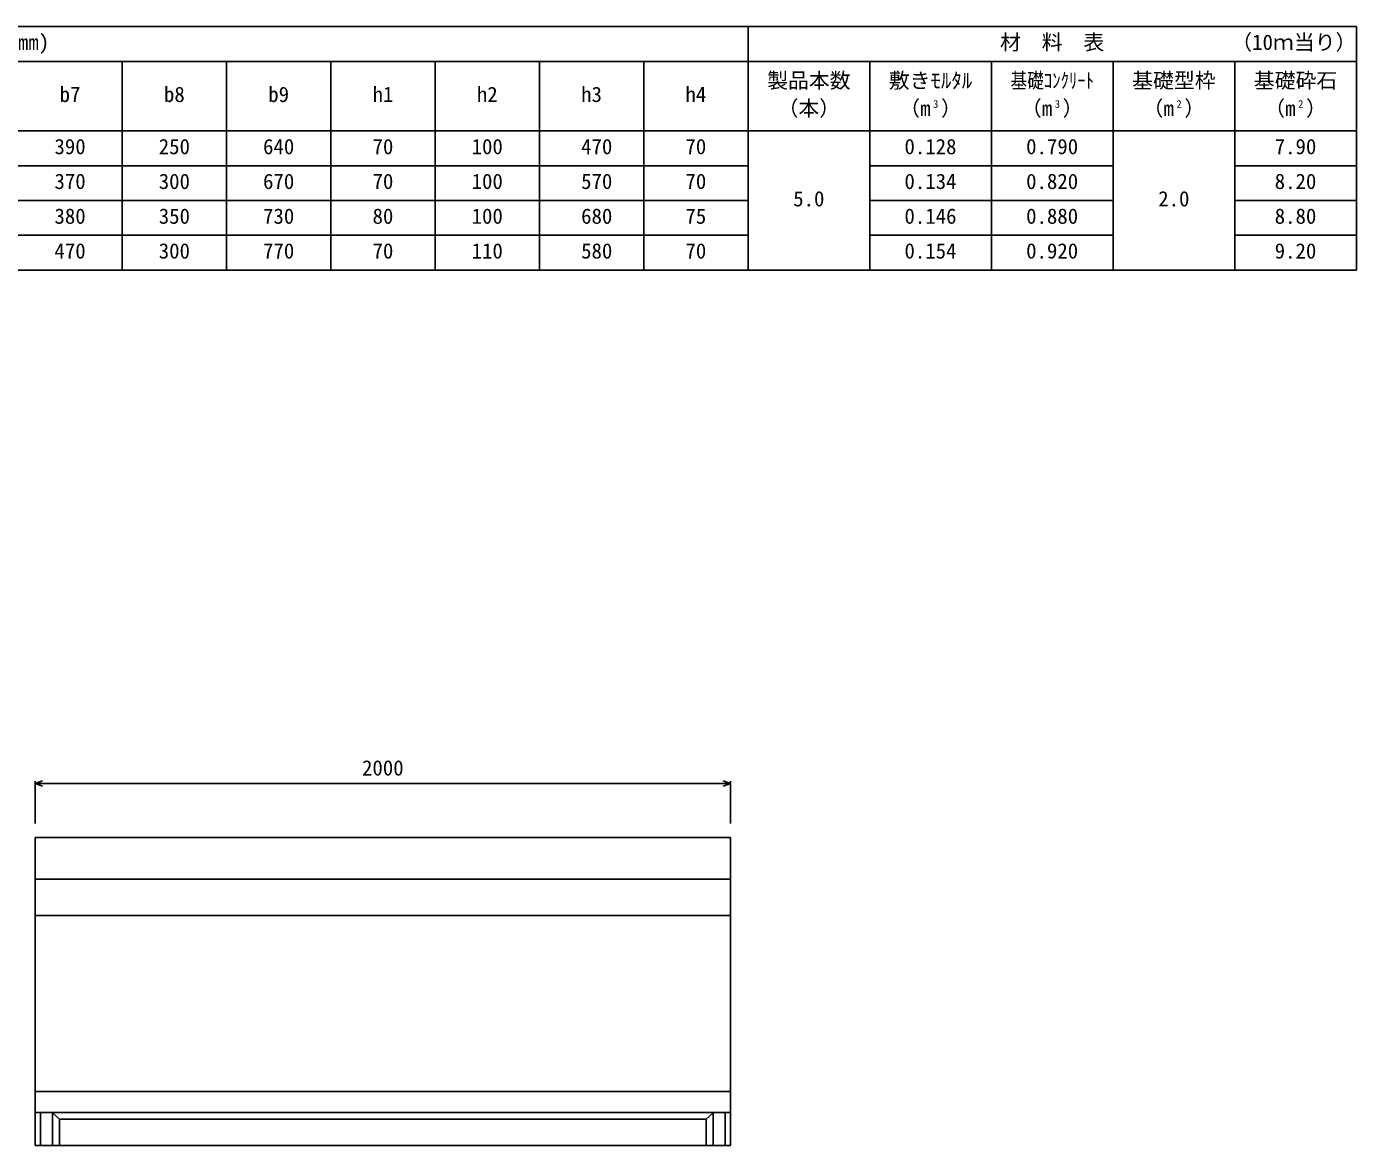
# Model space of a CAD drawing. Units: millimetres, scale not verified. Extents: x -25200 to 25200, y -8910 to 8910.
# Drawn here: x -19283 to -15457, y 814 to 4030 of the extents above; entities that cross this region are included whole.
import ezdxf
from ezdxf.enums import TextEntityAlignment as Align

# ---------------------------------------------------------------- set-up
doc = ezdxf.new("R2010")
doc.units = ezdxf.units.MM
doc.header["$LTSCALE"] = 30
for name, color, linetype, lineweight in [('0-0_DIM', 7, 'Continuous', 25), ('0-3_HYO', 3, 'Continuous', 25), ('0-4_HYO2', 4, 'Continuous', 25), ('0-5_OUTLINE', 3, 'Continuous', 25), ('0-6_TXT', 7, 'Continuous', 25)]:
    doc.layers.add(name, color=color, linetype=linetype, lineweight=lineweight)
doc.styles.add('ＭＳ ゴシック', font='')
doc.styles.get('ＭＳ ゴシック').set_extended_font_data('MS Gothic')

msp = doc.modelspace()

# ---------------------------------------------------------------- linework, layer by layer
at = {"layer": '0-0_DIM'}
for p, q in [((-19257.74, 1861.23), (-19257.74, 1738.73)), ((-17257.74, 1853.73), (-19257.74, 1853.73)), ((-17257.74, 1861.23), (-17257.74, 1738.73))]:
    msp.add_line(p, q, dxfattribs=at)
for points in [[(-19236.59, 1846.03), (-19257.74, 1853.73), (-19236.59, 1861.42)], [(-17278.88, 1861.42), (-17257.74, 1853.73), (-17278.88, 1846.03)]]:
    msp.add_lwpolyline(points, dxfattribs=at)
at = {"layer": '0-3_HYO'}
for p, q in [((-22857.46, 4029.89), (-15457.46, 4029.89)), ((-17207.46, 4029.89), (-17207.46, 3329.89)), ((-15457.46, 4029.89), (-15457.46, 3329.89)), ((-21707.46, 3929.89), (-15457.46, 3929.89)), ((-19007.46, 3929.89), (-19007.46, 3329.89)), ((-18707.46, 3929.89), (-18707.46, 3329.89)), ((-18407.46, 3929.89), (-18407.46, 3329.89)), ((-18107.46, 3929.89), (-18107.46, 3329.89)), ((-17807.46, 3929.89), (-17807.46, 3329.89)), ((-17507.46, 3929.89), (-17507.46, 3329.89)), ((-16857.46, 3929.89), (-16857.46, 3329.89)), ((-16507.46, 3929.89), (-16507.46, 3329.89)), ((-16157.46, 3929.89), (-16157.46, 3329.89)), ((-15807.46, 3929.89), (-15807.46, 3329.89)), ((-22857.46, 3729.89), (-15457.46, 3729.89)), ((-22857.46, 3329.89), (-15457.46, 3329.89))]:
    msp.add_line(p, q, dxfattribs=at)
at = {"layer": '0-4_HYO2'}
for p, q in [((-22857.46, 3629.89), (-17207.46, 3629.89)), ((-16857.46, 3629.89), (-16157.46, 3629.89)), ((-15807.46, 3629.89), (-15457.46, 3629.89)), ((-22857.46, 3529.89), (-17207.46, 3529.89)), ((-16857.46, 3529.89), (-16157.46, 3529.89)), ((-15807.46, 3529.89), (-15457.46, 3529.89)), ((-22857.46, 3429.89), (-17207.46, 3429.89)), ((-16857.46, 3429.89), (-16157.46, 3429.89)), ((-15807.46, 3429.89), (-15457.46, 3429.89))]:
    msp.add_line(p, q, dxfattribs=at)
at = {"layer": '0-5_OUTLINE'}
for p, q in [((-19257.74, 1698.73), (-19257.74, 813.73)), ((-19257.74, 1698.73), (-17257.74, 1698.73)), ((-17257.74, 1698.73), (-17257.74, 813.73)), ((-19257.74, 1578.73), (-17257.74, 1578.73)), ((-19257.74, 1474.73), (-17257.74, 1474.73)), ((-19257.74, 968.73), (-17257.74, 968.73)), ((-19257.74, 908.73), (-17257.74, 908.73)), ((-19242.74, 908.73), (-19242.74, 813.73)), ((-19242.74, 908.73), (-19207.74, 907.73)), ((-19207.74, 907.73), (-19207.74, 813.73)), ((-19207.74, 907.73), (-19187.74, 888.73)), ((-19187.74, 888.73), (-19187.74, 813.73)), ((-17307.74, 907.73), (-17327.74, 888.73)), ((-17307.74, 907.73), (-17307.74, 813.73)), ((-19257.74, 813.73), (-17257.74, 813.73))]:
    msp.add_line(p, q, dxfattribs=at)
for points in [[(-19187.74, 888.73), (-17327.74, 888.73), (-17327.74, 813.73)], [(-17307.74, 907.73), (-17272.74, 908.73), (-17272.74, 813.73)]]:
    msp.add_lwpolyline(points, dxfattribs=at)

# ---------------------------------------------------------------- texts
at = {"layer": '0-0_DIM', "style": 'ＭＳ ゴシック'}
msp.add_text('2000', height=43.99, dxfattribs=at).set_placement((-18317.74, 1863.73), align=Align.BOTTOM_LEFT)
at = {"layer": '0-6_TXT', "style": 'ＭＳ ゴシック'}
for s, height, p in [('寸法表(単位：㎜)', 43.99, (-19697.46, 3949.89)), ('材  料  表', 43.99, (-16482.46, 3949.89)), ('（', 43.99, (-15817.46, 3949.89)), ('1', 43.99, (-15757.46, 3949.89)), ('0', 43.99, (-15727.46, 3949.89)), ('ｍ', 43.99, (-15697.46, 3949.89)), ('当', 43.99, (-15637.46, 3949.89)), ('り', 43.99, (-15577.46, 3949.89)), ('）', 43.99, (-15517.46, 3949.89)), ('製品本数', 43.99, (-17152.46, 3839.89)), ('敷きﾓﾙﾀﾙ', 43.99, (-16802.46, 3839.89)), ('基礎型枠', 43.99, (-16102.46, 3839.89)), ('基礎砕石', 43.99, (-15752.46, 3839.89)), ('b7', 43.99, (-19187.46, 3799.89)), ('b8', 43.99, (-18887.46, 3799.89)), ('b9', 43.99, (-18587.46, 3799.89)), ('h1', 43.99, (-18287.46, 3799.89)), ('h2', 43.99, (-17987.46, 3799.89)), ('h3', 43.99, (-17687.46, 3799.89)), ('h4', 43.99, (-17387.46, 3799.89)), ('（本）', 43.99, (-17122.46, 3759.89)), ('（m ）', 43.99, (-16772.46, 3759.89)), ('3', 21.99, (-16674.97, 3789.89)), ('（m ）', 43.99, (-16422.46, 3759.89)), ('3', 21.99, (-16324.97, 3789.89)), ('（m ）', 43.99, (-16072.46, 3759.89)), ('2', 21.99, (-15974.97, 3789.89)), ('（m ）', 43.99, (-15722.46, 3759.89)), ('2', 21.99, (-15624.97, 3789.89)), ('390', 43.99, (-19202.45, 3649.89)), ('250', 43.99, (-18902.45, 3649.89)), ('640', 43.99, (-18602.45, 3649.89)), ('70', 43.99, (-18287.45, 3649.89)), ('100', 43.99, (-18002.45, 3649.89)), (' 470', 43.99, (-17717.45, 3649.89)), ('70', 43.99, (-17387.45, 3649.89)), ('0.128', 43.99, (-16757.45, 3649.89)), ('0.790', 43.99, (-16407.45, 3649.89)), ('7.90', 43.99, (-15692.45, 3649.89)), ('370', 43.99, (-19202.45, 3549.89)), ('300', 43.99, (-18902.45, 3549.89)), ('670', 43.99, (-18602.45, 3549.89)), ('70', 43.99, (-18287.45, 3549.89)), ('100', 43.99, (-18002.45, 3549.89)), (' 570', 43.99, (-17717.45, 3549.89)), ('70', 43.99, (-17387.45, 3549.89)), ('0.134', 43.99, (-16757.45, 3549.89)), ('0.820', 43.99, (-16407.45, 3549.89)), ('8.20', 43.99, (-15692.45, 3549.89)), ('5.0', 43.99, (-17077.46, 3499.89)), ('2.0', 43.99, (-16027.46, 3499.89)), ('380', 43.99, (-19202.45, 3449.89)), ('350', 43.99, (-18902.45, 3449.89)), ('730', 43.99, (-18602.45, 3449.89)), ('80', 43.99, (-18287.45, 3449.89)), ('100', 43.99, (-18002.45, 3449.89)), (' 680', 43.99, (-17717.45, 3449.89)), ('75', 43.99, (-17387.45, 3449.89)), ('0.146', 43.99, (-16757.45, 3449.89)), ('0.880', 43.99, (-16407.45, 3449.89)), ('8.80', 43.99, (-15692.45, 3449.89)), ('470', 43.99, (-19202.45, 3349.89)), ('300', 43.99, (-18902.45, 3349.89)), ('770', 43.99, (-18602.45, 3349.89)), ('70', 43.99, (-18287.45, 3349.89)), ('110', 43.99, (-18002.45, 3349.89)), (' 580', 43.99, (-17717.45, 3349.89)), ('70', 43.99, (-17387.45, 3349.89)), ('0.154', 43.99, (-16757.45, 3349.89)), ('0.920', 43.99, (-16407.45, 3349.89)), ('9.20', 43.99, (-15692.45, 3349.89))]:
    msp.add_text(s, height=height, dxfattribs=at).set_placement(p, align=Align.BOTTOM_LEFT)
at = {"layer": '0-6_TXT', "style": 'ＭＳ ゴシック', "width": 0.8}
msp.add_text('基礎ｺﾝｸﾘｰﾄ', height=43.99, dxfattribs=at).set_placement((-16452.46, 3839.89), align=Align.BOTTOM_LEFT)

doc.saveas('drawing.dxf')
